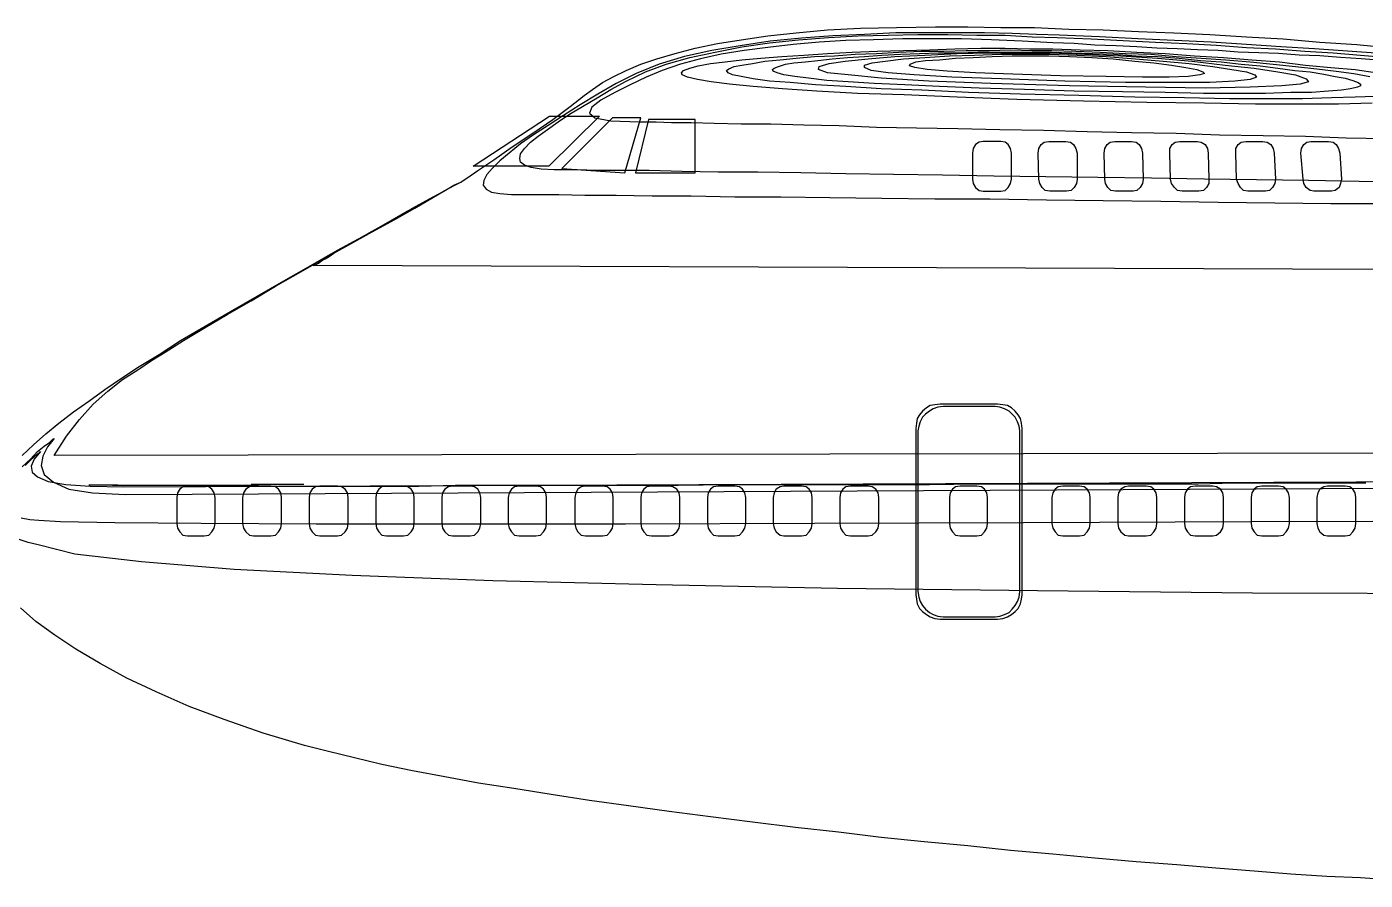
# Model space of a CAD drawing. Extents: x 526 to 2267, y -112 to 246.
# Drawn here: x 796.5 to 885.4, y 138.4 to 195 of the extents above; entities that cross this region are included whole.
import ezdxf

# ---------------------------------------------------------------- set-up
doc = ezdxf.new("R2010")
doc.units = 0
doc.header["$MEASUREMENT"] = 0
doc.layers.get('0').update_dxf_attribs({"linetype": 'CONTINUOUS'})

msp = doc.modelspace()

# ---------------------------------------------------------------- linework, layer by layer
at = {"linetype": 'Continuous'}
for points in [[(796.209, 166.559), (796.971, 167.271), (797.785, 167.983), (798.647, 168.695), (799.613, 169.457), (800.629, 170.169), (801.697, 170.931), (802.815, 171.693), (803.985, 172.455), (805.305, 173.269), (806.729, 174.183), (808.355, 175.149), (810.031, 176.115), (811.811, 177.131), (813.589, 178.147), (815.367, 179.163), (817.147, 180.179), (818.823, 181.095), (820.349, 181.959), (821.771, 182.771), (823.041, 183.433), (824.057, 184.043), (824.821, 184.449), (825.329, 184.703), (825.481, 184.805), (825.735, 184.957), (826.447, 185.465), (827.513, 186.177), (828.733, 187.041), (830.105, 187.955), (831.427, 188.867), (832.595, 189.731), (833.511, 190.443), (834.069, 190.849), (834.731, 191.307), (835.493, 191.713), (836.305, 192.121), (837.271, 192.527), (838.339, 192.883), (839.559, 193.239), (840.879, 193.595), (842.353, 193.899), (843.929, 194.153), (845.707, 194.407), (847.587, 194.611), (849.671, 194.813), (851.857, 194.915), (854.245, 194.967), (856.837, 195.017), (858.971, 195.017), (861.157, 194.967), (863.393, 194.967), (865.679, 194.865), (867.967, 194.813), (870.305, 194.713), (872.641, 194.611), (875.031, 194.509), (877.469, 194.357), (879.909, 194.205), (882.349, 194.001), (884.787, 193.849), (887.279, 193.595)], [(798.343, 166.559), (799.157, 167.831), (800.021, 168.949), (800.935, 169.965), (801.901, 170.829), (802.867, 171.591), (803.883, 172.251), (804.797, 172.861), (805.711, 173.421), (806.931, 174.183), (808.355, 175.047), (809.829, 175.911), (811.403, 176.825), (813.031, 177.791), (814.707, 178.757), (816.333, 179.671), (817.909, 180.587), (819.433, 181.451), (820.857, 182.213), (822.127, 182.975), (823.245, 183.585), (824.211, 184.093), (824.871, 184.499), (825.329, 184.703), (825.481, 184.805), (825.735, 184.957), (826.447, 185.465), (827.513, 186.177), (828.733, 187.041), (830.105, 187.955), (831.427, 188.867), (832.595, 189.731), (833.511, 190.443), (834.069, 190.849), (834.731, 191.307), (835.493, 191.713), (836.305, 192.121), (837.271, 192.527), (838.339, 192.883), (839.559, 193.239), (840.879, 193.595), (842.353, 193.899), (843.929, 194.153), (845.707, 194.407), (847.587, 194.611), (849.671, 194.813), (851.857, 194.915), (854.245, 194.967), (856.837, 195.017), (858.971, 195.017), (861.157, 194.967), (863.393, 194.967), (865.679, 194.865), (867.967, 194.813), (870.305, 194.713), (872.641, 194.611), (875.031, 194.509), (877.469, 194.357), (879.909, 194.205), (882.349, 194.001), (884.787, 193.849), (887.279, 193.595)], [(815.521, 179.163), (815.673, 179.215), (815.875, 179.315), (816.079, 179.469), (816.333, 179.621), (816.587, 179.773), (816.893, 179.977), (817.249, 180.179), (817.705, 180.433), (819.433, 181.399), (820.957, 182.213), (822.279, 182.975), (823.397, 183.635), (824.261, 184.143), (824.921, 184.499), (825.329, 184.703), (825.481, 184.805), (825.735, 184.957), (826.447, 185.465), (827.513, 186.177), (828.733, 187.041), (830.105, 187.955), (831.427, 188.867), (832.595, 189.731), (833.511, 190.443), (834.069, 190.849), (834.731, 191.307), (835.493, 191.713), (836.305, 192.121), (837.271, 192.527), (838.339, 192.883), (839.559, 193.239), (840.879, 193.595), (842.353, 193.899), (843.929, 194.153), (845.707, 194.407), (847.587, 194.611), (849.671, 194.813), (851.857, 194.915), (854.245, 194.967), (856.837, 195.017), (858.971, 195.017), (861.157, 194.967), (863.393, 194.967), (865.679, 194.865), (867.967, 194.813), (870.305, 194.713), (872.641, 194.611), (875.031, 194.509), (877.469, 194.357), (879.909, 194.205), (882.349, 194.001), (884.787, 193.849), (887.279, 193.595)], [(886.363, 193.239), (884.179, 193.391), (881.993, 193.543), (879.757, 193.695), (877.469, 193.849), (875.133, 194.001), (872.693, 194.103), (870.253, 194.205), (867.713, 194.357), (865.069, 194.459), (863.545, 194.509), (861.919, 194.559), (860.089, 194.611), (858.209, 194.611), (856.227, 194.611), (854.195, 194.611), (852.111, 194.509), (850.027, 194.407), (847.943, 194.255), (845.859, 194.051), (843.877, 193.747), (841.997, 193.441), (840.167, 193.035), (838.491, 192.527), (836.967, 191.917), (835.645, 191.257), (834.425, 190.545), (833.257, 189.833), (832.139, 189.123), (831.121, 188.461), (830.157, 187.853), (829.293, 187.243), (828.531, 186.633), (827.921, 186.125), (827.413, 185.617), (827.057, 185.211), (826.853, 184.805), (826.803, 184.499), (827.005, 184.245), (827.361, 184.043), (827.921, 183.941), (828.683, 183.889), (829.343, 183.889), (830.411, 183.889), (831.833, 183.889), (833.561, 183.839), (835.645, 183.839), (838.033, 183.787), (840.625, 183.787), (843.523, 183.737), (846.571, 183.737), (849.823, 183.687), (853.279, 183.635), (856.787, 183.585), (860.445, 183.585), (864.205, 183.533), (867.967, 183.483), (871.777, 183.433), (875.589, 183.381), (879.351, 183.331), (883.059, 183.279), (886.719, 183.279)], [(888.243, 184.703), (884.941, 184.753), (881.587, 184.805), (878.131, 184.855), (874.675, 184.905), (871.169, 184.957), (867.611, 185.007), (864.155, 185.059), (860.699, 185.109), (857.295, 185.161), (854.041, 185.211), (850.891, 185.261), (847.893, 185.313), (845.047, 185.363), (842.403, 185.363), (840.015, 185.415), (837.831, 185.465), (835.949, 185.465), (834.323, 185.465), (833.053, 185.515), (832.087, 185.515), (831.529, 185.515), (830.665, 185.567), (830.003, 185.669), (829.547, 185.821), (829.293, 186.025), (829.241, 186.279), (829.293, 186.583), (829.547, 186.939), (829.953, 187.345), (830.461, 187.751), (831.071, 188.207), (831.783, 188.715), (832.545, 189.223), (833.409, 189.731), (834.375, 190.291), (835.289, 190.849), (836.305, 191.409), (837.577, 192.019), (838.949, 192.527), (840.523, 192.985), (842.201, 193.341), (843.979, 193.695), (845.809, 193.949), (847.741, 194.153), (849.723, 194.305), (851.705, 194.407), (853.687, 194.459), (855.669, 194.509), (857.649, 194.509), (859.581, 194.459), (861.461, 194.459), (863.241, 194.357), (864.917, 194.305), (867.153, 194.205), (869.287, 194.103), (871.423, 194.001), (873.505, 193.899), (875.487, 193.797), (877.469, 193.645), (879.401, 193.543), (881.333, 193.391), (883.213, 193.289), (885.041, 193.137), (886.871, 192.985)], [(886.515, 192.781), (885.093, 192.883), (883.721, 192.985), (882.349, 193.087), (880.977, 193.137), (879.605, 193.239), (878.283, 193.289), (876.911, 193.341), (875.589, 193.441), (874.217, 193.493), (872.895, 193.543), (871.523, 193.595), (870.203, 193.695), (868.831, 193.747), (867.407, 193.797), (866.035, 193.899), (864.613, 193.949), (862.579, 194.051), (860.547, 194.153), (858.565, 194.205), (856.583, 194.205), (854.651, 194.205), (852.721, 194.153), (850.891, 194.103), (849.113, 194.001), (847.385, 193.849), (845.707, 193.645), (844.131, 193.441), (842.607, 193.187), (841.235, 192.883), (839.913, 192.527), (838.695, 192.121), (837.627, 191.663), (836.559, 191.155), (835.543, 190.647), (834.629, 190.139), (834.019, 189.681), (833.867, 189.275), (834.221, 188.969), (835.289, 188.767), (837.169, 188.715), (837.577, 188.715), (838.287, 188.715), (839.303, 188.665), (840.625, 188.665), (842.149, 188.613), (843.929, 188.563), (845.911, 188.563), (848.095, 188.513), (850.433, 188.461), (852.923, 188.359), (855.567, 188.309), (858.311, 188.259), (861.105, 188.207), (864.003, 188.157), (866.899, 188.055), (869.847, 188.005), (872.795, 187.955), (875.691, 187.853), (878.587, 187.803), (881.383, 187.751), (884.077, 187.651), (886.719, 187.599)], [(885.805, 189.935), (883.569, 189.885), (881.027, 189.885), (878.079, 189.885), (874.675, 189.935), (870.863, 189.985), (866.645, 190.087), (862.223, 190.189), (858.259, 190.341), (854.753, 190.495), (851.653, 190.595), (848.959, 190.749), (846.673, 190.901), (844.741, 191.053), (843.167, 191.205), (841.947, 191.359), (841.031, 191.511), (840.371, 191.663), (840.015, 191.815), (839.965, 191.967), (840.117, 192.121), (840.523, 192.273), (841.083, 192.425), (841.895, 192.577), (842.861, 192.679), (843.979, 192.831), (845.249, 192.933), (846.623, 193.035), (848.095, 193.137), (849.671, 193.239), (851.297, 193.341), (852.975, 193.391), (854.703, 193.441), (856.431, 193.493), (858.107, 193.543), (859.835, 193.595), (861.461, 193.595), (863.087, 193.543), (864.613, 193.543)], [(885.805, 189.935), (883.569, 189.885), (881.027, 189.885), (878.079, 189.885), (874.675, 189.935), (870.863, 189.985), (866.645, 190.087), (862.223, 190.189), (858.259, 190.341), (854.753, 190.495), (851.653, 190.595), (848.959, 190.749), (846.673, 190.901), (844.741, 191.053), (843.167, 191.205), (841.947, 191.359), (841.031, 191.511), (840.371, 191.663), (840.015, 191.815), (839.965, 191.967), (840.117, 192.121), (840.523, 192.273), (841.083, 192.425), (841.895, 192.577), (842.861, 192.679), (843.979, 192.831), (845.249, 192.933), (846.623, 193.035), (848.095, 193.137), (849.671, 193.239), (851.297, 193.341), (852.975, 193.391), (854.703, 193.441), (856.431, 193.493), (858.107, 193.543), (859.835, 193.595), (861.461, 193.595), (863.087, 193.543), (864.613, 193.543)], [(866.341, 190.443), (862.477, 190.545), (859.023, 190.647), (855.923, 190.799), (853.229, 190.901), (850.891, 191.053), (848.859, 191.155), (847.181, 191.307), (845.809, 191.409), (844.741, 191.561), (843.929, 191.713), (843.369, 191.815), (843.065, 191.967), (842.963, 192.121), (843.115, 192.223), (843.471, 192.375), (843.979, 192.477), (844.691, 192.577), (845.505, 192.731), (846.521, 192.831), (847.587, 192.933), (848.807, 193.035), (850.129, 193.087), (851.501, 193.187), (852.923, 193.239), (854.397, 193.341), (855.871, 193.391), (857.395, 193.391), (858.869, 193.441), (860.395, 193.441), (861.817, 193.493), (863.241, 193.441), (864.561, 193.441), (866.137, 193.391), (867.763, 193.341), (869.441, 193.239), (871.117, 193.187), (872.795, 193.035), (874.471, 192.933), (876.097, 192.831), (877.723, 192.679), (879.249, 192.527), (880.723, 192.375), (882.145, 192.223), (883.415, 192.069), (884.585, 191.917), (885.651, 191.713)], [(866.035, 190.749), (862.731, 190.849), (859.733, 190.951), (857.091, 191.053), (854.805, 191.155), (852.771, 191.257), (851.043, 191.359), (849.621, 191.459), (848.401, 191.613), (847.485, 191.713), (846.775, 191.815), (846.317, 191.967), (846.063, 192.069), (846.013, 192.171), (846.113, 192.273), (846.419, 192.375), (846.877, 192.527), (847.435, 192.629), (848.197, 192.679), (849.011, 192.781), (849.977, 192.883), (850.993, 192.985), (852.111, 193.035), (853.279, 193.137), (854.499, 193.187), (855.769, 193.239), (857.041, 193.289), (858.361, 193.289), (859.631, 193.341), (860.903, 193.341), (862.173, 193.341), (863.393, 193.341), (864.511, 193.341), (865.883, 193.289), (867.255, 193.239), (868.677, 193.187), (870.151, 193.087), (871.575, 193.035), (872.997, 192.933), (874.421, 192.781), (875.793, 192.679), (877.115, 192.527), (878.385, 192.425), (879.553, 192.273), (880.671, 192.121), (881.687, 192.019), (882.603, 191.867), (883.365, 191.713), (884.025, 191.613), (884.533, 191.459), (884.889, 191.307), (885.041, 191.205), (885.041, 191.105), (884.839, 191.003), (884.381, 190.901), (883.771, 190.799), (882.907, 190.749), (881.789, 190.647), (880.417, 190.647), (878.741, 190.595), (876.809, 190.595), (874.623, 190.595), (872.083, 190.647), (869.237, 190.697), (866.035, 190.749)], [(865.731, 191.105), (860.495, 191.257), (856.379, 191.409), (853.229, 191.613), (851.043, 191.815), (849.671, 191.967), (849.061, 192.171), (849.113, 192.375), (849.773, 192.577), (850.841, 192.731), (852.365, 192.883), (854.143, 193.035), (856.125, 193.137), (858.259, 193.239), (860.395, 193.289), (862.529, 193.289), (864.459, 193.289), (866.747, 193.187), (869.135, 193.087), (871.575, 192.933), (873.861, 192.731), (876.047, 192.477), (877.977, 192.273), (879.553, 192.019), (880.723, 191.815), (881.433, 191.561), (881.587, 191.359), (881.027, 191.205), (879.807, 191.105), (877.723, 191.003), (874.725, 190.951), (870.761, 191.003), (865.731, 191.105)], [(865.425, 191.409), (861.207, 191.561), (857.905, 191.663), (855.413, 191.815), (853.687, 191.967), (852.567, 192.121), (852.111, 192.323), (852.111, 192.477), (852.619, 192.629), (853.483, 192.731), (854.703, 192.883), (856.125, 192.985), (857.751, 193.087), (859.429, 193.137), (861.157, 193.187), (862.833, 193.187), (864.409, 193.187), (866.239, 193.137), (868.169, 193.035), (870.101, 192.883), (871.931, 192.731), (873.659, 192.577), (875.233, 192.375), (876.505, 192.171), (877.469, 192.019), (878.029, 191.815), (878.131, 191.663), (877.723, 191.511), (876.707, 191.409), (875.031, 191.307), (872.641, 191.307), (869.441, 191.307), (865.425, 191.409)], [(864.359, 193.087), (865.731, 193.035), (867.205, 192.985), (868.627, 192.883), (870.051, 192.731), (871.321, 192.629), (872.489, 192.477), (873.455, 192.323), (874.167, 192.171), (874.573, 192.019), (874.675, 191.917), (874.369, 191.815), (873.607, 191.713), (872.337, 191.663), (870.559, 191.663), (868.169, 191.713), (865.121, 191.765), (861.969, 191.867), (859.479, 191.967), (857.599, 192.069), (856.277, 192.171), (855.465, 192.323), (855.109, 192.425), (855.159, 192.527), (855.515, 192.679), (856.177, 192.781), (857.091, 192.831), (858.159, 192.933), (859.327, 192.985), (860.597, 193.035), (861.919, 193.087), (863.189, 193.087), (864.359, 193.087)], [(864.613, 193.543), (866.441, 193.493), (868.271, 193.441), (870.203, 193.341), (872.083, 193.239), (874.015, 193.087), (875.945, 192.985), (877.825, 192.831), (879.655, 192.679), (881.383, 192.477), (883.059, 192.323), (884.687, 192.171), (886.161, 191.967)], [(864.613, 193.543), (866.441, 193.493), (868.271, 193.441), (870.203, 193.341), (872.083, 193.239), (874.015, 193.087), (875.945, 192.985), (877.825, 192.831), (879.655, 192.679), (881.383, 192.477), (883.059, 192.323), (884.687, 192.171), (886.161, 191.967)], [(886.007, 190.393), (884.687, 190.341), (883.111, 190.291), (881.179, 190.241), (878.943, 190.241), (876.351, 190.241), (873.353, 190.291), (870.051, 190.341), (866.341, 190.443)], [(831.223, 189.071), (834.527, 189.071), (831.173, 185.769), (826.141, 185.769), (831.223, 189.071)], [(835.391, 188.969), (832.037, 185.617), (836.203, 185.313), (837.271, 188.969), (835.391, 188.969)], [(837.779, 188.867), (836.915, 185.313), (840.879, 185.313), (840.879, 188.867), (837.779, 188.867)], [(861.157, 184.093), (861.461, 184.143), (861.665, 184.347), (861.817, 184.601), (861.869, 184.905), (861.869, 186.633), (861.817, 186.939), (861.665, 187.193), (861.461, 187.345), (861.157, 187.397), (859.987, 187.397), (859.733, 187.345), (859.479, 187.193), (859.327, 186.939), (859.277, 186.633), (859.277, 184.905), (859.327, 184.601), (859.479, 184.347), (859.733, 184.143), (859.987, 184.093), (861.157, 184.093)], [(866.239, 184.905), (866.187, 184.601), (866.035, 184.347), (865.833, 184.143), (865.527, 184.093), (864.409, 184.093), (864.105, 184.143), (863.901, 184.347), (863.749, 184.601), (863.697, 184.905), (863.647, 186.633), (863.697, 186.939), (863.851, 187.193), (864.053, 187.345), (864.359, 187.397), (865.477, 187.397), (865.781, 187.345), (865.985, 187.193), (866.137, 186.939), (866.239, 186.633), (866.239, 184.905)], [(870.609, 184.905), (870.559, 184.601), (870.405, 184.347), (870.203, 184.143), (869.949, 184.093), (868.779, 184.093), (868.475, 184.143), (868.271, 184.347), (868.119, 184.601), (868.069, 184.905), (868.017, 186.633), (868.069, 186.939), (868.221, 187.193), (868.423, 187.345), (868.729, 187.397), (869.847, 187.397), (870.151, 187.345), (870.355, 187.193), (870.507, 186.939), (870.559, 186.633), (870.609, 184.905)], [(874.979, 184.905), (874.979, 184.601), (874.827, 184.347), (874.623, 184.143), (874.319, 184.093), (873.201, 184.093), (872.895, 184.143), (872.693, 184.347), (872.489, 184.601), (872.439, 184.905), (872.387, 186.633), (872.387, 186.939), (872.541, 187.193), (872.743, 187.345), (873.049, 187.397), (874.217, 187.397), (874.471, 187.345), (874.725, 187.193), (874.877, 186.939), (874.929, 186.633), (874.979, 184.905)], [(879.401, 184.905), (879.351, 184.601), (879.197, 184.347), (878.995, 184.143), (878.741, 184.093), (877.571, 184.093), (877.267, 184.143), (877.063, 184.347), (876.911, 184.601), (876.809, 184.905), (876.759, 186.633), (876.759, 186.939), (876.911, 187.193), (877.115, 187.345), (877.419, 187.397), (878.537, 187.397), (878.841, 187.345), (879.097, 187.193), (879.249, 186.939), (879.299, 186.633), (879.401, 184.905)], [(883.771, 184.905), (883.721, 184.601), (883.619, 184.347), (883.365, 184.143), (883.111, 184.093), (881.941, 184.093), (881.687, 184.143), (881.433, 184.347), (881.281, 184.601), (881.231, 184.905), (881.079, 186.633), (881.129, 186.939), (881.281, 187.193), (881.485, 187.345), (881.739, 187.397), (882.907, 187.397), (883.213, 187.345), (883.415, 187.193), (883.569, 186.939), (883.669, 186.633), (883.771, 184.905)], [(1099.196, 178.108), (815.521, 179.163)], [(862.579, 162.341), (862.579, 168.339), (862.529, 168.695), (862.477, 168.999), (862.325, 169.253), (862.123, 169.507), (861.869, 169.711), (861.613, 169.863), (861.309, 169.915), (860.953, 169.965), (857.141, 169.965), (856.787, 169.915), (856.481, 169.863), (856.227, 169.711), (855.973, 169.507), (855.769, 169.253), (855.617, 168.999), (855.567, 168.695), (855.515, 168.339), (855.515, 162.341)], [(862.427, 162.341), (862.427, 168.187), (862.377, 168.491), (862.275, 168.797), (862.123, 169.101), (861.919, 169.305), (861.715, 169.507), (861.411, 169.659), (861.105, 169.761), (860.801, 169.813), (857.345, 169.813), (856.989, 169.761), (856.685, 169.659), (856.431, 169.507), (856.177, 169.305), (855.973, 169.101), (855.821, 168.797), (855.719, 168.491), (855.669, 168.187), (855.669, 162.241)], [(796.209, 165.797), (796.767, 166.305), (797.225, 166.815), (797.683, 167.169), (798.039, 167.423), (798.241, 167.627), (798.343, 167.679)], [(798.343, 167.679), (797.885, 167.119), (797.581, 166.509), (797.479, 165.899), (797.683, 165.289), (798.293, 164.781), (799.309, 164.323), (800.885, 164.069), (803.069, 163.969), (1019.341, 165.053)], [(796.411, 165.899), (796.717, 166.205), (797.021, 166.459), (797.225, 166.661), (797.377, 166.763), (797.429, 166.815)], [(797.429, 166.815), (797.021, 166.305), (796.819, 165.849), (796.869, 165.441), (797.225, 165.137), (797.937, 164.833), (799.105, 164.629), (800.731, 164.527), (802.967, 164.477), (1021.047, 165.357)], [(1029.966, 166.961), (798.343, 166.559)], [(802.561, 164.577), (802.511, 164.577), (802.307, 164.577), (802.053, 164.577), (801.747, 164.577), (801.443, 164.577), (801.087, 164.577), (800.833, 164.577), (800.629, 164.577)], [(802.205, 164.577), (802.409, 164.577), (802.713, 164.577), (803.069, 164.577), (803.425, 164.577), (803.781, 164.577), (804.085, 164.577), (804.289, 164.577), (804.339, 164.577)], [(803.729, 164.577), (803.933, 164.577), (804.289, 164.577), (804.645, 164.577), (805.051, 164.577), (805.457, 164.577), (805.763, 164.577), (805.967, 164.577), (806.067, 164.577)], [(805.255, 164.577), (805.509, 164.577), (805.865, 164.577), (806.271, 164.577), (806.729, 164.577), (807.135, 164.577), (807.491, 164.577), (807.745, 164.577), (807.847, 164.577)], [(808.303, 161.223), (808.609, 161.275), (808.811, 161.477), (808.965, 161.733), (809.015, 162.037), (809.015, 163.765), (808.965, 164.069), (808.811, 164.323), (808.609, 164.477), (808.303, 164.527), (807.185, 164.527), (806.881, 164.477), (806.677, 164.323), (806.525, 164.069), (806.475, 163.765), (806.475, 162.037), (806.525, 161.733), (806.677, 161.477), (806.881, 161.275), (807.185, 161.223), (808.303, 161.223)], [(806.779, 164.577), (807.033, 164.577), (807.439, 164.577), (807.897, 164.577), (808.405, 164.577), (808.863, 164.527), (809.269, 164.527), (809.523, 164.527), (809.625, 164.527)], [(808.303, 164.577), (808.609, 164.577), (809.015, 164.577), (809.523, 164.577), (810.031, 164.577), (810.539, 164.527), (810.947, 164.527), (811.251, 164.527), (811.353, 164.527)], [(809.879, 164.577), (810.185, 164.577), (810.641, 164.577), (811.149, 164.577), (811.709, 164.577), (812.267, 164.527), (812.725, 164.527), (813.031, 164.527), (813.131, 164.527)], [(812.725, 161.223), (813.031, 161.275), (813.233, 161.477), (813.385, 161.733), (813.437, 162.037), (813.437, 163.765), (813.385, 164.069), (813.233, 164.323), (813.031, 164.477), (812.725, 164.527), (811.557, 164.527), (811.303, 164.477), (811.049, 164.323), (810.895, 164.069), (810.845, 163.765), (810.845, 162.037), (810.895, 161.733), (811.049, 161.477), (811.303, 161.275), (811.557, 161.223), (812.725, 161.223)], [(814.911, 164.629), (814.809, 164.629), (814.453, 164.629), (813.945, 164.629), (813.385, 164.629), (812.775, 164.629), (812.217, 164.629), (811.709, 164.629), (811.403, 164.629)], [(813.233, 164.527), (813.539, 164.527), (814.249, 164.527), (815.267, 164.527), (816.639, 164.527), (818.367, 164.527), (820.297, 164.527), (822.533, 164.527), (824.973, 164.577), (827.615, 164.577), (830.461, 164.577), (833.459, 164.577), (836.559, 164.577), (839.761, 164.577), (843.065, 164.629), (846.367, 164.629), (849.723, 164.629), (853.077, 164.629), (856.431, 164.629), (859.683, 164.679), (862.885, 164.679), (865.933, 164.679), (868.881, 164.679), (871.677, 164.679), (874.269, 164.679), (876.657, 164.731), (878.841, 164.731), (880.723, 164.731), (882.349, 164.731), (883.619, 164.731), (884.585, 164.731), (885.195, 164.731), (885.397, 164.731)], [(817.147, 161.223), (817.401, 161.275), (817.655, 161.477), (817.807, 161.733), (817.857, 162.037), (817.857, 163.765), (817.807, 164.069), (817.655, 164.323), (817.401, 164.477), (817.147, 164.527), (815.977, 164.527), (815.673, 164.477), (815.469, 164.323), (815.317, 164.069), (815.267, 163.765), (815.267, 162.037), (815.317, 161.733), (815.469, 161.477), (815.673, 161.275), (815.977, 161.223), (817.147, 161.223)], [(821.517, 161.223), (821.821, 161.275), (822.025, 161.477), (822.177, 161.733), (822.229, 162.037), (822.229, 163.765), (822.177, 164.069), (822.025, 164.323), (821.821, 164.477), (821.517, 164.527), (820.399, 164.527), (820.095, 164.477), (819.891, 164.323), (819.739, 164.069), (819.687, 163.765), (819.687, 162.037), (819.739, 161.733), (819.891, 161.477), (820.095, 161.275), (820.399, 161.223), (821.517, 161.223)], [(825.939, 161.223), (826.243, 161.275), (826.447, 161.477), (826.599, 161.733), (826.649, 162.037), (826.649, 163.765), (826.599, 164.069), (826.447, 164.323), (826.243, 164.477), (825.939, 164.527), (824.769, 164.527), (824.515, 164.477), (824.261, 164.323), (824.109, 164.069), (824.057, 163.765), (824.057, 162.037), (824.109, 161.733), (824.261, 161.477), (824.515, 161.275), (824.769, 161.223), (825.939, 161.223)], [(830.309, 161.223), (830.613, 161.275), (830.817, 161.477), (830.969, 161.733), (831.021, 162.037), (831.021, 163.765), (830.969, 164.069), (830.817, 164.323), (830.613, 164.477), (830.309, 164.527), (829.191, 164.527), (828.885, 164.477), (828.683, 164.323), (828.531, 164.069), (828.479, 163.765), (828.479, 162.037), (828.531, 161.733), (828.683, 161.477), (828.885, 161.275), (829.191, 161.223), (830.309, 161.223)], [(834.731, 161.223), (835.035, 161.275), (835.239, 161.477), (835.391, 161.733), (835.441, 162.037), (835.441, 163.765), (835.391, 164.069), (835.239, 164.323), (835.035, 164.477), (834.731, 164.527), (833.613, 164.527), (833.307, 164.477), (833.103, 164.323), (832.951, 164.069), (832.901, 163.765), (832.901, 162.037), (832.951, 161.733), (833.103, 161.477), (833.307, 161.275), (833.613, 161.223), (834.731, 161.223)], [(839.151, 161.223), (839.405, 161.275), (839.659, 161.477), (839.813, 161.733), (839.863, 162.037), (839.863, 163.765), (839.813, 164.069), (839.659, 164.323), (839.405, 164.477), (839.151, 164.527), (837.983, 164.527), (837.677, 164.477), (837.475, 164.323), (837.321, 164.069), (837.271, 163.765), (837.271, 162.037), (837.321, 161.733), (837.475, 161.477), (837.677, 161.275), (837.983, 161.223), (839.151, 161.223)], [(843.523, 161.223), (843.827, 161.275), (844.031, 161.477), (844.183, 161.733), (844.233, 162.037), (844.233, 163.765), (844.183, 164.069), (844.031, 164.323), (843.827, 164.477), (843.523, 164.527), (842.403, 164.527), (842.099, 164.477), (841.895, 164.323), (841.743, 164.069), (841.693, 163.765), (841.693, 162.037), (841.743, 161.733), (841.895, 161.477), (842.099, 161.275), (842.403, 161.223), (843.523, 161.223)], [(847.943, 161.223), (848.249, 161.275), (848.451, 161.477), (848.605, 161.733), (848.655, 162.037), (848.655, 163.765), (848.605, 164.069), (848.451, 164.323), (848.249, 164.477), (847.943, 164.527), (846.775, 164.527), (846.521, 164.477), (846.267, 164.323), (846.113, 164.069), (846.063, 163.765), (846.063, 162.037), (846.113, 161.733), (846.267, 161.477), (846.521, 161.275), (846.775, 161.223), (847.943, 161.223)], [(852.365, 161.223), (852.619, 161.275), (852.873, 161.477), (853.025, 161.733), (853.077, 162.037), (853.077, 163.765), (853.025, 164.069), (852.873, 164.323), (852.619, 164.477), (852.365, 164.527), (851.195, 164.527), (850.891, 164.477), (850.687, 164.323), (850.535, 164.069), (850.485, 163.765), (850.485, 162.037), (850.535, 161.733), (850.687, 161.477), (850.891, 161.275), (851.195, 161.223), (852.365, 161.223)], [(859.581, 161.223), (859.887, 161.275), (860.089, 161.477), (860.241, 161.733), (860.293, 162.037), (860.293, 163.765), (860.241, 164.069), (860.089, 164.323), (859.887, 164.477), (859.581, 164.527), (858.463, 164.527), (858.159, 164.477), (857.955, 164.323), (857.803, 164.069), (857.751, 163.765), (857.751, 162.037), (857.803, 161.733), (857.955, 161.477), (858.159, 161.275), (858.463, 161.223), (859.581, 161.223)], [(866.391, 161.223), (866.695, 161.275), (866.899, 161.477), (867.051, 161.733), (867.103, 162.037), (867.103, 163.765), (867.051, 164.069), (866.899, 164.323), (866.695, 164.477), (866.391, 164.527), (865.273, 164.527), (864.969, 164.477), (864.765, 164.323), (864.613, 164.069), (864.561, 163.765), (864.561, 162.037), (864.613, 161.733), (864.765, 161.477), (864.969, 161.275), (865.273, 161.223), (866.391, 161.223)], [(870.813, 161.223), (871.117, 161.275), (871.321, 161.477), (871.473, 161.733), (871.523, 162.037), (871.523, 163.765), (871.473, 164.069), (871.321, 164.323), (871.117, 164.477), (870.813, 164.527), (869.643, 164.527), (869.389, 164.477), (869.135, 164.323), (868.983, 164.069), (868.933, 163.765), (868.933, 162.037), (868.983, 161.733), (869.135, 161.477), (869.389, 161.275), (869.643, 161.223), (870.813, 161.223)], [(875.233, 161.223), (875.487, 161.275), (875.741, 161.477), (875.895, 161.733), (875.945, 162.037), (875.945, 163.765), (875.895, 164.069), (875.741, 164.323), (875.487, 164.477), (875.233, 164.527), (874.065, 164.527), (873.759, 164.477), (873.557, 164.323), (873.405, 164.069), (873.353, 163.765), (873.353, 162.037), (873.405, 161.733), (873.557, 161.477), (873.759, 161.275), (874.065, 161.223), (875.233, 161.223)], [(879.605, 161.223), (879.909, 161.275), (880.113, 161.477), (880.265, 161.733), (880.315, 162.037), (880.315, 163.765), (880.265, 164.069), (880.113, 164.323), (879.909, 164.477), (879.605, 164.527), (878.487, 164.527), (878.181, 164.477), (877.977, 164.323), (877.825, 164.069), (877.775, 163.765), (877.775, 162.037), (877.825, 161.733), (877.977, 161.477), (878.181, 161.275), (878.487, 161.223), (879.605, 161.223)], [(884.025, 161.223), (884.331, 161.275), (884.533, 161.477), (884.687, 161.733), (884.737, 162.037), (884.737, 163.765), (884.687, 164.069), (884.533, 164.323), (884.331, 164.477), (884.025, 164.527), (882.857, 164.527), (882.603, 164.477), (882.349, 164.323), (882.197, 164.069), (882.145, 163.765), (882.145, 162.037), (882.197, 161.733), (882.349, 161.477), (882.603, 161.275), (882.857, 161.223), (884.025, 161.223)], [(1007.218, 162.866), (1004.367, 162.851), (985.055, 162.697), (965.947, 162.597), (947.093, 162.495), (928.697, 162.393), (910.961, 162.291), (893.935, 162.189), (877.775, 162.139), (862.681, 162.087), (848.807, 162.037), (836.255, 161.987), (825.177, 161.987), (815.723, 161.987), (808.101, 162.037), (802.357, 162.087), (798.749, 162.139), (797.327, 162.241), (796.717, 162.291), (796.157, 162.393)], [(855.515, 162.341), (855.515, 157.311), (855.567, 157.005), (855.617, 156.701), (855.769, 156.395), (855.973, 156.193), (856.227, 155.989), (856.481, 155.837), (856.787, 155.735), (857.141, 155.685), (860.953, 155.685), (861.309, 155.735), (861.613, 155.837), (861.869, 155.989), (862.123, 156.193), (862.325, 156.395), (862.477, 156.701), (862.529, 157.005), (862.579, 157.311), (862.579, 162.341)], [(855.669, 162.241), (855.669, 157.515), (855.719, 157.159), (855.821, 156.853), (855.973, 156.599), (856.177, 156.345), (856.431, 156.141), (856.685, 155.989), (856.989, 155.887), (857.345, 155.837), (860.801, 155.837), (861.105, 155.887), (861.411, 155.989), (861.715, 156.141), (861.919, 156.345), (862.123, 156.599), (862.275, 156.853), (862.377, 157.159), (862.427, 157.515), (862.427, 162.341)], [(978.507, 157.614), (960.713, 157.515), (943.079, 157.413), (925.799, 157.311), (909.131, 157.311), (893.123, 157.361), (877.877, 157.413), (863.595, 157.565), (850.331, 157.717), (838.287, 157.971), (827.463, 158.225), (818.113, 158.581), (810.285, 158.987), (804.137, 159.495), (799.715, 160.005), (797.275, 160.615), (796.615, 160.767), (796.005, 160.969)], [(887.177, 138.355), (885.041, 138.507), (882.805, 138.609), (880.417, 138.761), (877.977, 138.965), (875.437, 139.167), (872.845, 139.371), (870.151, 139.575), (867.407, 139.829), (864.613, 140.083), (861.817, 140.337), (858.971, 140.641), (856.075, 140.895), (853.229, 141.201), (850.383, 141.557), (847.537, 141.861), (844.691, 142.217), (841.895, 142.573), (839.151, 142.929), (836.459, 143.285), (833.867, 143.641), (831.325, 144.047), (828.835, 144.453), (826.497, 144.809), (824.261, 145.215), (822.127, 145.623), (820.095, 146.029), (818.265, 146.487), (816.537, 146.893), (814.961, 147.299), (812.217, 148.113), (809.625, 149.027), (807.287, 149.891), (805.103, 150.857), (803.171, 151.771), (801.393, 152.737), (799.767, 153.703), (798.393, 154.617), (797.123, 155.533), (796.107, 156.447)]]:
    msp.add_lwpolyline(points, dxfattribs=at)

doc.saveas('drawing.dxf')
